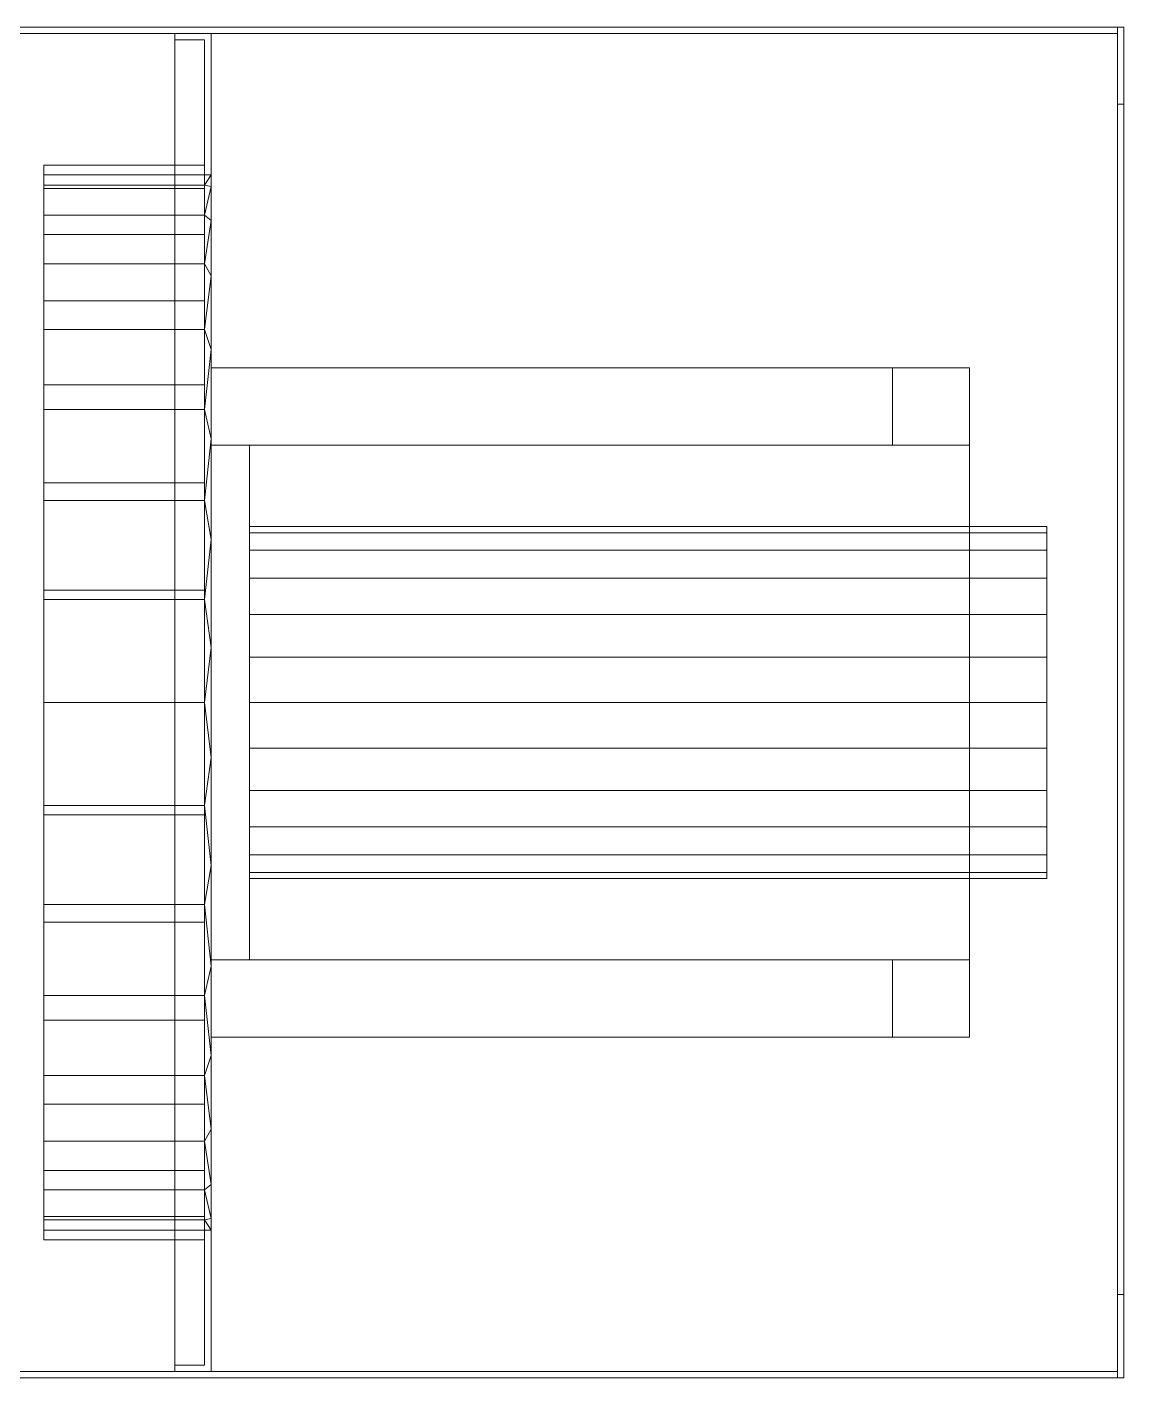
# Model space of a CAD drawing. Header units: inches. Extents: x -3354 to -3, y -8 to 1149.
# Drawn here: x -2334.05 to -2312.73, y 635.66 to 661.91 of the extents above; entities that cross this region are included whole.
import ezdxf

# ---------------------------------------------------------------- set-up
doc = ezdxf.new("R2010")
doc.units = ezdxf.units.IN
doc.header["$MEASUREMENT"] = 0
doc.layers.add('M-EQPM', color=50, linetype='Continuous', lineweight=13)

# ---------------------------------------------------------------- blocks, each defined once
blk = doc.blocks.new('SidewallProp-Exh-Reverse - SBE1-20--481161-01 - Lower Parking Level')
at = {"layer": 'M-EQPM', "color": 8}
mesh = blk.add_polyface(dxfattribs=at)
corners = [(-0.125, 11.268, 26.125), (-0.125, -20.732, 26.125), (26.125, -20.732, 26.125), (26.125, 11.268, 26.125)]
mesh.append_faces([[corners[k] for k in face] for face in [(0, 1, 2, 3)]], dxfattribs={"color": 8})
mesh = blk.add_polyface(dxfattribs=at)
corners = [(26.125, 11.268, -0.125), (26.125, -20.732, -0.125), (-0.125, -20.732, -0.125), (-0.125, 11.268, -0.125)]
mesh.append_faces([[corners[k] for k in face] for face in [(0, 1, 2, 3)]], dxfattribs={"color": 8})
mesh = blk.add_polyface(dxfattribs=at)
corners = [(-0.125, 11.268, -0.125), (-0.125, -20.732, -0.125), (-0.125, -20.732, 26.125), (-0.125, 11.268, 26.125)]
mesh.append_faces([[corners[k] for k in face] for face in [(0, 1, 2, 3)]], dxfattribs={"color": 8})
mesh = blk.add_polyface(dxfattribs=at)
corners = [(0, 11.268, 26), (0, -20.732, 26), (0, -20.732), (0, 11.268)]
mesh.append_faces([[corners[k] for k in face] for face in [(0, 1, 2, 3)]], dxfattribs={"color": 8})
mesh = blk.add_polyface(dxfattribs=at)
corners = [(0, 11.268), (0, -20.732), (26, -20.732), (26, 11.268)]
mesh.append_faces([[corners[k] for k in face] for face in [(0, 1, 2, 3)]], dxfattribs={"color": 8})
mesh = blk.add_polyface(dxfattribs=at)
corners = [(26, 11.268, 26), (26, -20.732, 26), (0, -20.732, 26), (0, 11.268, 26)]
mesh.append_faces([[corners[k] for k in face] for face in [(0, 1, 2, 3)]], dxfattribs={"color": 8})
mesh = blk.add_polyface(dxfattribs=at)
corners = [(26, 11.268), (26, -20.732), (26, -20.732, 26), (26, 11.268, 26)]
mesh.append_faces([[corners[k] for k in face] for face in [(0, 1, 2, 3)]], dxfattribs={"color": 8})
mesh = blk.add_polyface(dxfattribs=at)
corners = [(26.125, 11.268, 26.125), (26.125, -20.732, 26.125), (26.125, -20.732, -0.125), (26.125, 11.268, -0.125)]
mesh.append_faces([[corners[k] for k in face] for face in [(0, 1, 2, 3)]], dxfattribs={"color": 8})
mesh = blk.add_polyface(dxfattribs=at)
corners = [(13, 0.143, 2.5), (10.817, 0.143, 2.729), (8.729, 0.143, 3.408), (6.828, 0.143, 4.505), (5.197, 0.143, 5.974), (3.907, 0.143, 7.75), (3.014, 0.143, 9.755), (2.558, 0.143, 11.902), (2.558, 0.143, 14.098), (3.014, 0.143, 16.245), (3.907, 0.143, 18.25), (5.197, 0.143, 20.026), (6.828, 0.143, 21.495), (8.729, 0.143, 22.592), (10.817, 0.143, 23.271), (13, 0.143, 23.5), (13, 0.143, 23.25), (11, 0.143, 23.053), (9.077, 0.143, 22.47), (7.305, 0.143, 21.522), (5.752, 0.143, 20.247), (4.477, 0.143, 18.694), (3.53, 0.143, 16.922), (2.947, 0.143, 14.999), (2.75, 0.143, 13), (2.947, 0.143, 11.001), (3.53, 0.143, 9.078), (4.477, 0.143, 7.306), (5.752, 0.143, 5.753), (7.305, 0.143, 4.478), (9.077, 0.143, 3.53), (11, 0.143, 2.947), (13, 0.143, 2.75)]
mesh.append_faces([[corners[k] for k in face] for face in [(13, 18, 19, 12), (18, 13, 14, 17), (12, 19, 20, 11), (23, 8, 9, 22), (11, 20, 21, 10), (10, 21, 22, 9)]], dxfattribs={"vtx0": -1, "vtx2": -1, "color": 8})
mesh.append_faces([[corners[k] for k in face] for face in [(23, 24, 8)]], dxfattribs={"vtx1": -1, "vtx2": -1, "color": 8})
mesh.append_faces([[corners[k] for k in face] for face in [(30, 31, 1, 2), (29, 30, 2, 3), (28, 29, 3, 4), (27, 28, 4, 5), (26, 27, 5, 6), (25, 26, 6, 7), (24, 25, 7, 8)]], dxfattribs={"vtx1": -1, "vtx3": -1, "color": 8})
mesh.append_faces([[corners[k] for k in face] for face in [(15, 16, 17, 14)]], dxfattribs={"vtx2": -1, "color": 8})
mesh.append_faces([[corners[k] for k in face] for face in [(31, 32, 0, 1)]], dxfattribs={"vtx3": -1, "color": 8})
mesh = blk.add_polyface(dxfattribs=at)
corners = [(13, 0.143, 23.5), (10.817, 0.143, 23.271), (8.729, 0.143, 22.592), (6.828, 0.143, 21.495), (5.197, 0.143, 20.026), (3.907, 0.143, 18.25), (3.014, 0.143, 16.245), (2.558, 0.143, 14.098), (2.558, 0.143, 11.902), (3.014, 0.143, 9.755), (3.907, 0.143, 7.75), (5.197, 0.143, 5.974), (6.828, 0.143, 4.505), (8.729, 0.143, 3.408), (10.817, 0.143, 2.729), (13, 0.143, 2.5), (13, -2.982, 2.5), (10.817, -2.982, 2.729), (8.729, -2.982, 3.408), (6.828, -2.982, 4.505), (5.197, -2.982, 5.974), (3.907, -2.982, 7.75), (3.014, -2.982, 9.755), (2.558, -2.982, 11.902), (2.558, -2.982, 14.098), (3.014, -2.982, 16.245), (3.907, -2.982, 18.25), (5.197, -2.982, 20.026), (6.828, -2.982, 21.495), (8.729, -2.982, 22.592), (10.817, -2.982, 23.271), (13, -2.982, 23.5)]
mesh.append_faces([[corners[k] for k in face] for face in [(17, 14, 15, 16)]], dxfattribs={"vtx0": -1, "color": 8})
mesh.append_faces([[corners[k] for k in face] for face in [(24, 7, 8, 23), (22, 9, 10, 21), (21, 10, 11, 20), (18, 13, 14, 17), (19, 12, 13, 18), (20, 11, 12, 19)]], dxfattribs={"vtx0": -1, "vtx2": -1, "color": 8})
mesh.append_faces([[corners[k] for k in face] for face in [(0, 1, 30, 31)]], dxfattribs={"vtx1": -1, "color": 8})
mesh.append_faces([[corners[k] for k in face] for face in [(1, 2, 29, 30), (2, 3, 28, 29), (4, 5, 26, 27), (5, 6, 25, 26), (3, 4, 27, 28), (6, 7, 24, 25), (8, 9, 22, 23)]], dxfattribs={"vtx1": -1, "vtx3": -1, "color": 8})
mesh = blk.add_polyface(dxfattribs=at)
corners = [(13, 0.143, 23.25), (13, -2.982, 23.25), (11, -2.982, 23.053), (9.077, -2.982, 22.47), (7.305, -2.982, 21.522), (5.752, -2.982, 20.247), (4.477, -2.982, 18.694), (3.53, -2.982, 16.922), (2.947, -2.982, 14.999), (2.75, -2.982, 13), (2.947, -2.982, 11.001), (3.53, -2.982, 9.078), (4.477, -2.982, 7.306), (5.752, -2.982, 5.753), (7.305, -2.982, 4.478), (9.077, -2.982, 3.53), (11, -2.982, 2.947), (13, -2.982, 2.75), (13, 0.143, 2.75), (11, 0.143, 2.947), (9.077, 0.143, 3.53), (7.305, 0.143, 4.478), (5.752, 0.143, 5.753), (4.477, 0.143, 7.306), (3.53, 0.143, 9.078), (2.947, 0.143, 11.001), (2.75, 0.143, 13), (2.947, 0.143, 14.999), (3.53, 0.143, 16.922), (4.477, 0.143, 18.694), (5.752, 0.143, 20.247), (7.305, 0.143, 21.522), (9.077, 0.143, 22.47), (11, 0.143, 23.053)]
mesh.append_faces([[corners[k] for k in face] for face in [(2, 33, 0, 1)]], dxfattribs={"vtx0": -1, "color": 8})
mesh.append_faces([[corners[k] for k in face] for face in [(3, 32, 33, 2), (4, 31, 32, 3), (6, 29, 30, 5), (7, 28, 29, 6), (5, 30, 31, 4), (8, 27, 28, 7), (27, 8, 9, 26)]], dxfattribs={"vtx0": -1, "vtx2": -1, "color": 8})
mesh.append_faces([[corners[k] for k in face] for face in [(18, 19, 16, 17)]], dxfattribs={"vtx1": -1, "color": 8})
mesh.append_faces([[corners[k] for k in face] for face in [(23, 24, 11, 12), (22, 23, 12, 13), (19, 20, 15, 16), (20, 21, 14, 15), (21, 22, 13, 14), (9, 10, 25, 26), (24, 25, 10, 11)]], dxfattribs={"vtx1": -1, "vtx3": -1, "color": 8})
mesh = blk.add_polyface(dxfattribs=at)
corners = [(13, -2.982, 23.25), (13, 0.143, 23.25), (15, 0.143, 23.053), (16.923, 0.143, 22.47), (18.695, 0.143, 21.522), (20.248, 0.143, 20.247), (21.523, 0.143, 18.694), (22.47, 0.143, 16.922), (23.053, 0.143, 14.999), (23.25, 0.143, 13), (23.053, 0.143, 11.001), (22.47, 0.143, 9.078), (21.523, 0.143, 7.306), (20.248, 0.143, 5.753), (18.695, 0.143, 4.478), (16.923, 0.143, 3.53), (15, 0.143, 2.947), (13, 0.143, 2.75), (13, -2.982, 2.75), (15, -2.982, 2.947), (16.923, -2.982, 3.53), (18.695, -2.982, 4.478), (20.248, -2.982, 5.753), (21.523, -2.982, 7.306), (22.47, -2.982, 9.078), (23.053, -2.982, 11.001), (23.25, -2.982, 13), (23.053, -2.982, 14.999), (22.47, -2.982, 16.922), (21.523, -2.982, 18.694), (20.248, -2.982, 20.247), (18.695, -2.982, 21.522), (16.923, -2.982, 22.47), (15, -2.982, 23.053)]
mesh.append_faces([[corners[k] for k in face] for face in [(19, 16, 17, 18)]], dxfattribs={"vtx0": -1, "color": 8})
mesh.append_faces([[corners[k] for k in face] for face in [(20, 15, 16, 19), (21, 14, 15, 20), (23, 12, 13, 22), (24, 11, 12, 23), (22, 13, 14, 21), (25, 10, 11, 24), (10, 25, 26, 9), (27, 8, 9, 26), (7, 28, 29, 6)]], dxfattribs={"vtx0": -1, "vtx2": -1, "color": 8})
mesh.append_faces([[corners[k] for k in face] for face in [(1, 2, 33, 0)]], dxfattribs={"vtx1": -1, "color": 8})
mesh.append_faces([[corners[k] for k in face] for face in [(5, 6, 29, 30), (2, 3, 32, 33), (3, 4, 31, 32), (4, 5, 30, 31), (27, 28, 7, 8)]], dxfattribs={"vtx1": -1, "vtx3": -1, "color": 8})
mesh = blk.add_polyface(dxfattribs=at)
corners = [(13, 0.143, 23.25), (13, 0.143, 23.5), (15.183, 0.143, 23.271), (17.271, 0.143, 22.592), (19.172, 0.143, 21.495), (20.803, 0.143, 20.026), (22.093, 0.143, 18.25), (22.986, 0.143, 16.245), (23.442, 0.143, 14.098), (23.442, 0.143, 11.902), (22.986, 0.143, 9.755), (22.093, 0.143, 7.75), (20.803, 0.143, 5.974), (19.172, 0.143, 4.505), (17.271, 0.143, 3.408), (15.183, 0.143, 2.729), (13, 0.143, 2.5), (13, 0.143, 2.75), (15, 0.143, 2.947), (16.923, 0.143, 3.53), (18.695, 0.143, 4.478), (20.248, 0.143, 5.753), (21.523, 0.143, 7.306), (22.47, 0.143, 9.078), (23.053, 0.143, 11.001), (23.25, 0.143, 13), (23.053, 0.143, 14.999), (22.47, 0.143, 16.922), (21.523, 0.143, 18.694), (20.248, 0.143, 20.247), (18.695, 0.143, 21.522), (16.923, 0.143, 22.47), (15, 0.143, 23.053)]
mesh.append_faces([[corners[k] for k in face] for face in [(18, 15, 16, 17)]], dxfattribs={"vtx0": -1, "color": 8})
mesh.append_faces([[corners[k] for k in face] for face in [(28, 6, 27)]], dxfattribs={"vtx0": -1, "vtx1": -1, "color": 8})
mesh.append_faces([[corners[k] for k in face] for face in [(11, 22, 23, 10), (22, 11, 12, 21), (21, 12, 13, 20), (24, 9, 10, 23), (15, 18, 19, 14), (20, 13, 14, 19), (9, 24, 25, 8), (8, 25, 26, 7), (7, 26, 27, 6)]], dxfattribs={"vtx0": -1, "vtx2": -1, "color": 8})
mesh.append_faces([[corners[k] for k in face] for face in [(5, 6, 28, 29), (29, 30, 4, 5), (30, 31, 3, 4), (31, 32, 2, 3)]], dxfattribs={"vtx1": -1, "vtx3": -1, "color": 8})
mesh.append_faces([[corners[k] for k in face] for face in [(32, 0, 1, 2)]], dxfattribs={"vtx3": -1, "color": 8})
mesh = blk.add_polyface(dxfattribs=at)
corners = [(13, 0.143, 2.5), (15.183, 0.143, 2.729), (17.271, 0.143, 3.408), (19.172, 0.143, 4.505), (20.803, 0.143, 5.974), (22.093, 0.143, 7.75), (22.986, 0.143, 9.755), (23.442, 0.143, 11.902), (23.442, 0.143, 14.098), (22.986, 0.143, 16.245), (22.093, 0.143, 18.25), (20.803, 0.143, 20.026), (19.172, 0.143, 21.495), (17.271, 0.143, 22.592), (15.183, 0.143, 23.271), (13, 0.143, 23.5), (13, -2.982, 23.5), (15.183, -2.982, 23.271), (17.271, -2.982, 22.592), (19.172, -2.982, 21.495), (20.803, -2.982, 20.026), (22.093, -2.982, 18.25), (22.986, -2.982, 16.245), (23.442, -2.982, 14.098), (23.442, -2.982, 11.902), (22.986, -2.982, 9.755), (22.093, -2.982, 7.75), (20.803, -2.982, 5.974), (19.172, -2.982, 4.505), (17.271, -2.982, 3.408), (15.183, -2.982, 2.729), (13, -2.982, 2.5)]
mesh.append_faces([[corners[k] for k in face] for face in [(17, 14, 15, 16)]], dxfattribs={"vtx0": -1, "color": 8})
mesh.append_faces([[corners[k] for k in face] for face in [(21, 10, 11, 20), (23, 8, 9, 22), (18, 13, 14, 17), (19, 12, 13, 18), (20, 11, 12, 19)]], dxfattribs={"vtx0": -1, "vtx2": -1, "color": 8})
mesh.append_faces([[corners[k] for k in face] for face in [(0, 1, 30, 31)]], dxfattribs={"vtx1": -1, "color": 8})
mesh.append_faces([[corners[k] for k in face] for face in [(1, 2, 29, 30), (2, 3, 28, 29), (4, 5, 26, 27), (5, 6, 25, 26), (3, 4, 27, 28), (6, 7, 24, 25), (23, 24, 7, 8), (9, 10, 21, 22)]], dxfattribs={"vtx1": -1, "vtx3": -1, "color": 8})
mesh = blk.add_polyface(dxfattribs=at)
corners = [(26, -2.405), (0, -2.405), (0, -2.405, 26), (26, -2.405, 26), (0.125, -2.405, 25.875), (0.125, -2.405, 0.125), (25.875, -2.405, 0.125), (25.875, -2.405, 25.875)]
mesh.append_faces([[corners[k] for k in face] for face in [(3, 7, 4, 2), (2, 4, 5, 1)]], dxfattribs={"vtx0": -1, "vtx2": -1, "color": 8})
mesh.append_faces([[corners[k] for k in face] for face in [(6, 7, 3, 0), (5, 6, 0, 1)]], dxfattribs={"vtx1": -1, "vtx3": -1, "color": 8})
mesh = blk.add_polyface(dxfattribs=at)
corners = [(26, -3.107, 26), (26, -2.405, 26), (0, -2.405, 26), (0, -3.107, 26)]
mesh.append_faces([[corners[k] for k in face] for face in [(0, 1, 2, 3)]], dxfattribs={"color": 8})
mesh = blk.add_polyface(dxfattribs=at)
corners = [(0, -3.107, 26), (0, -2.405, 26), (0, -2.405), (0, -3.107)]
mesh.append_faces([[corners[k] for k in face] for face in [(0, 1, 2, 3)]], dxfattribs={"color": 8})
mesh = blk.add_polyface(dxfattribs=at)
corners = [(0, -3.107), (0, -2.405), (26, -2.405), (26, -3.107)]
mesh.append_faces([[corners[k] for k in face] for face in [(0, 1, 2, 3)]], dxfattribs={"color": 8})
mesh = blk.add_polyface(dxfattribs=at)
corners = [(0.125, -2.982, 0.125), (0.125, -2.405, 0.125), (0.125, -2.405, 25.875), (0.125, -2.982, 25.875)]
mesh.append_faces([[corners[k] for k in face] for face in [(0, 1, 2, 3)]], dxfattribs={"color": 8})
mesh = blk.add_polyface(dxfattribs=at)
corners = [(25.875, -2.982, 0.125), (25.875, -2.405, 0.125), (0.125, -2.405, 0.125), (0.125, -2.982, 0.125)]
mesh.append_faces([[corners[k] for k in face] for face in [(0, 1, 2, 3)]], dxfattribs={"color": 8})
mesh = blk.add_polyface(dxfattribs=at)
corners = [(0.125, -2.982, 25.875), (0.125, -2.405, 25.875), (25.875, -2.405, 25.875), (25.875, -2.982, 25.875)]
mesh.append_faces([[corners[k] for k in face] for face in [(0, 1, 2, 3)]], dxfattribs={"color": 8})
mesh = blk.add_polyface(dxfattribs=at)
corners = [(25.875, -2.982, 25.875), (25.875, -2.405, 25.875), (25.875, -2.405, 0.125), (25.875, -2.982, 0.125)]
mesh.append_faces([[corners[k] for k in face] for face in [(0, 1, 2, 3)]], dxfattribs={"color": 8})
mesh = blk.add_polyface(dxfattribs=at)
corners = [(26, -3.107), (26, -2.405), (26, -2.405, 26), (26, -3.107, 26)]
mesh.append_faces([[corners[k] for k in face] for face in [(0, 1, 2, 3)]], dxfattribs={"color": 8})
mesh = blk.add_polyface(dxfattribs=at)
corners = [(26, -3.107), (26, -3.107, 26), (0, -3.107, 26), (0, -3.107), (23.25, -3.107, 13), (23.026, -3.107, 10.869), (22.364, -3.107, 8.831), (21.292, -3.107, 6.975), (19.859, -3.107, 5.383), (18.125, -3.107, 4.123), (16.167, -3.107, 3.252), (14.071, -3.107, 2.806), (11.929, -3.107, 2.806), (9.833, -3.107, 3.252), (7.875, -3.107, 4.123), (6.141, -3.107, 5.383), (4.708, -3.107, 6.975), (3.636, -3.107, 8.831), (2.974, -3.107, 10.869), (2.75, -3.107, 13), (2.974, -3.107, 15.131), (3.636, -3.107, 17.169), (4.708, -3.107, 19.025), (6.141, -3.107, 20.617), (7.875, -3.107, 21.877), (9.833, -3.107, 22.748), (11.929, -3.107, 23.194), (14.071, -3.107, 23.194), (16.167, -3.107, 22.748), (18.125, -3.107, 21.877), (19.859, -3.107, 20.617), (21.292, -3.107, 19.025), (22.364, -3.107, 17.169), (23.026, -3.107, 15.131)]
mesh.append_faces([[corners[k] for k in face] for face in [(8, 0, 7), (13, 3, 12), (32, 1, 31), (29, 1, 28), (21, 2, 20), (23, 2, 22)]], dxfattribs={"vtx0": -1, "vtx1": -1, "color": 8})
mesh.append_faces([[corners[k] for k in face] for face in [(0, 8, 9), (0, 10, 11), (12, 3, 0, 11), (3, 13, 14), (3, 18, 19), (1, 29, 30), (2, 24, 25)]], dxfattribs={"vtx0": -1, "vtx2": -1, "color": 8})
mesh.append_faces([[corners[k] for k in face] for face in [(9, 10, 0), (6, 7, 0), (5, 6, 0), (14, 15, 3), (17, 18, 3), (16, 17, 3), (15, 16, 3), (32, 33, 1), (30, 31, 1), (27, 28, 1), (33, 4, 1), (21, 22, 2), (25, 26, 2), (23, 24, 2)]], dxfattribs={"vtx1": -1, "vtx2": -1, "color": 8})
mesh.append_faces([[corners[k] for k in face] for face in [(4, 5, 0, 1), (26, 27, 1, 2), (19, 20, 2, 3)]], dxfattribs={"vtx1": -1, "vtx3": -1, "color": 8})
mesh = blk.add_polyface(dxfattribs=at)
corners = [(0.125, -2.982, 25.875), (25.875, -2.982, 25.875), (25.875, -2.982, 0.125), (0.125, -2.982, 0.125), (13, -2.982, 23.5), (10.817, -2.982, 23.271), (8.729, -2.982, 22.592), (6.828, -2.982, 21.495), (5.197, -2.982, 20.026), (3.907, -2.982, 18.25), (3.014, -2.982, 16.245), (2.558, -2.982, 14.098), (2.558, -2.982, 11.902), (3.014, -2.982, 9.755), (3.907, -2.982, 7.75), (5.197, -2.982, 5.974), (6.828, -2.982, 4.505), (8.729, -2.982, 3.408), (10.817, -2.982, 2.729), (13, -2.982, 2.5), (15.183, -2.982, 2.729), (17.271, -2.982, 3.408), (19.172, -2.982, 4.505), (20.803, -2.982, 5.974), (22.093, -2.982, 7.75), (22.986, -2.982, 9.755), (23.442, -2.982, 11.902), (23.442, -2.982, 14.098), (22.986, -2.982, 16.245), (22.093, -2.982, 18.25), (20.803, -2.982, 20.026), (19.172, -2.982, 21.495), (17.271, -2.982, 22.592), (15.183, -2.982, 23.271)]
mesh.append_faces([[corners[k] for k in face] for face in [(8, 0, 7), (33, 1, 32), (14, 3, 13), (17, 3, 16), (25, 2, 24), (23, 2, 22)]], dxfattribs={"vtx0": -1, "vtx1": -1, "color": 8})
mesh.append_faces([[corners[k] for k in face] for face in [(0, 5, 6), (0, 10, 11), (0, 8, 9), (0, 9, 10), (0, 11, 12, 3), (1, 33, 4), (1, 30, 31), (1, 27, 28), (1, 28, 29), (1, 29, 30), (3, 12, 13), (3, 14, 15), (3, 17, 18), (2, 23, 24), (2, 25, 26), (2, 21, 22)]], dxfattribs={"vtx0": -1, "vtx2": -1, "color": 8})
mesh.append_faces([[corners[k] for k in face] for face in [(6, 7, 0), (31, 32, 1), (15, 16, 3), (18, 19, 3), (20, 21, 2)]], dxfattribs={"vtx1": -1, "vtx2": -1, "color": 8})
mesh.append_faces([[corners[k] for k in face] for face in [(4, 5, 0, 1), (26, 27, 1, 2), (19, 20, 2, 3)]], dxfattribs={"vtx1": -1, "vtx3": -1, "color": 8})
mesh = blk.add_polyface(dxfattribs=at)
corners = [(2.75, -2.982, 13), (2.75, -3.107, 13), (2.974, -3.107, 10.869), (3.636, -3.107, 8.831), (4.708, -3.107, 6.975), (6.141, -3.107, 5.383), (7.875, -3.107, 4.123), (9.833, -3.107, 3.252), (11.929, -3.107, 2.806), (14.071, -3.107, 2.806), (16.167, -3.107, 3.252), (18.125, -3.107, 4.123), (19.859, -3.107, 5.383), (21.292, -3.107, 6.975), (22.364, -3.107, 8.831), (23.026, -3.107, 10.869), (23.25, -3.107, 13), (23.25, -2.982, 13), (23.053, -2.982, 11.001), (22.47, -2.982, 9.078), (21.523, -2.982, 7.306), (20.248, -2.982, 5.753), (18.695, -2.982, 4.478), (16.923, -2.982, 3.53), (15, -2.982, 2.947), (13, -2.982, 2.75), (11, -2.982, 2.947), (9.077, -2.982, 3.53), (7.305, -2.982, 4.478), (5.752, -2.982, 5.753), (4.477, -2.982, 7.306), (3.53, -2.982, 9.078), (2.947, -2.982, 11.001)]
mesh.append_faces([[corners[k] for k in face] for face in [(31, 3, 30), (30, 4, 29), (5, 29, 4), (25, 9, 24), (22, 12, 21), (11, 23, 10), (10, 24, 9), (15, 19, 14), (16, 18, 15)]], dxfattribs={"vtx0": -1, "vtx1": -1, "color": 8})
mesh.append_faces([[corners[k] for k in face] for face in [(6, 27, 28), (7, 26, 27), (30, 3, 4), (32, 1, 2), (31, 2, 3), (26, 7, 8), (28, 5, 6), (27, 6, 7), (8, 25, 26), (11, 22, 23), (14, 19, 20), (21, 12, 13)]], dxfattribs={"vtx0": -1, "vtx2": -1, "color": 8})
mesh.append_faces([[corners[k] for k in face] for face in [(0, 1, 32)]], dxfattribs={"vtx1": -1, "color": 8})
mesh.append_faces([[corners[k] for k in face] for face in [(31, 32, 2), (28, 29, 5), (23, 24, 10), (20, 21, 13), (18, 19, 15), (11, 12, 22), (13, 14, 20), (8, 9, 25)]], dxfattribs={"vtx1": -1, "vtx2": -1, "color": 8})
mesh.append_faces([[corners[k] for k in face] for face in [(16, 17, 18)]], dxfattribs={"vtx2": -1, "color": 8})
mesh = blk.add_polyface(dxfattribs=at)
corners = [(2.75, -3.107, 13), (2.75, -2.982, 13), (2.947, -2.982, 14.999), (3.53, -2.982, 16.922), (4.477, -2.982, 18.694), (5.752, -2.982, 20.247), (7.305, -2.982, 21.522), (9.077, -2.982, 22.47), (11, -2.982, 23.053), (13, -2.982, 23.25), (15, -2.982, 23.053), (16.923, -2.982, 22.47), (18.695, -2.982, 21.522), (20.248, -2.982, 20.247), (21.523, -2.982, 18.694), (22.47, -2.982, 16.922), (23.053, -2.982, 14.999), (23.25, -2.982, 13), (23.25, -3.107, 13), (23.026, -3.107, 15.131), (22.364, -3.107, 17.169), (21.292, -3.107, 19.025), (19.859, -3.107, 20.617), (18.125, -3.107, 21.877), (16.167, -3.107, 22.748), (14.071, -3.107, 23.194), (11.929, -3.107, 23.194), (9.833, -3.107, 22.748), (7.875, -3.107, 21.877), (6.141, -3.107, 20.617), (4.708, -3.107, 19.025), (3.636, -3.107, 17.169), (2.974, -3.107, 15.131)]
mesh.append_faces([[corners[k] for k in face] for face in [(15, 20, 14), (14, 21, 13), (22, 13, 21), (7, 28, 6), (6, 29, 5), (27, 8, 26), (29, 6, 28), (32, 3, 31), (0, 2, 32)]], dxfattribs={"vtx0": -1, "vtx1": -1, "color": 8})
mesh.append_faces([[corners[k] for k in face] for face in [(23, 11, 12), (24, 10, 11), (14, 20, 21), (16, 18, 19), (15, 19, 20), (10, 24, 25), (12, 22, 23), (11, 23, 24), (25, 9, 10), (31, 3, 4), (5, 29, 30)]], dxfattribs={"vtx0": -1, "vtx2": -1, "color": 8})
mesh.append_faces([[corners[k] for k in face] for face in [(17, 18, 16)]], dxfattribs={"vtx1": -1, "color": 8})
mesh.append_faces([[corners[k] for k in face] for face in [(15, 16, 19), (12, 13, 22), (8, 9, 26), (7, 8, 27), (4, 5, 30), (2, 3, 32), (27, 28, 7), (30, 31, 4), (25, 26, 9)]], dxfattribs={"vtx1": -1, "vtx2": -1, "color": 8})
mesh.append_faces([[corners[k] for k in face] for face in [(0, 1, 2)]], dxfattribs={"vtx2": -1, "color": 8})
mesh = blk.add_polyface(dxfattribs=at)
corners = [(6.5, -3.107, 1), (6.5, -17.857, 1), (6.5, -17.857, 25), (6.5, -3.107, 25), (6.5, -3.107, 23.5), (6.5, -16.357, 23.5), (6.5, -16.357, 2.5), (6.5, -3.107, 2.5)]
mesh.append_faces([[corners[k] for k in face] for face in [(2, 5, 6, 1)]], dxfattribs={"vtx0": -1, "vtx2": -1, "color": 8})
mesh.append_faces([[corners[k] for k in face] for face in [(3, 4, 5, 2)]], dxfattribs={"vtx2": -1, "color": 8})
mesh.append_faces([[corners[k] for k in face] for face in [(6, 7, 0, 1)]], dxfattribs={"vtx3": -1, "color": 8})
mesh = blk.add_polyface(dxfattribs=at)
corners = [(8, -3.107, 1), (6.5, -3.107, 1), (6.5, -3.107, 2.5), (8, -3.107, 2.5)]
mesh.append_faces([[corners[k] for k in face] for face in [(0, 1, 2, 3)]], dxfattribs={"color": 8})
mesh = blk.add_polyface(dxfattribs=at)
corners = [(8, -3.107, 2.5), (6.5, -3.107, 2.5), (6.5, -16.357, 2.5), (8, -16.357, 2.5)]
mesh.append_faces([[corners[k] for k in face] for face in [(0, 1, 2, 3)]], dxfattribs={"color": 8})
mesh = blk.add_polyface(dxfattribs=at)
corners = [(8, -16.357, 23.5), (6.5, -16.357, 23.5), (6.5, -3.107, 23.5), (8, -3.107, 23.5)]
mesh.append_faces([[corners[k] for k in face] for face in [(0, 1, 2, 3)]], dxfattribs={"color": 8})
mesh = blk.add_polyface(dxfattribs=at)
corners = [(8, -3.107, 23.5), (6.5, -3.107, 23.5), (6.5, -3.107, 25), (8, -3.107, 25)]
mesh.append_faces([[corners[k] for k in face] for face in [(0, 1, 2, 3)]], dxfattribs={"color": 8})
mesh = blk.add_polyface(dxfattribs=at)
corners = [(8, -3.107, 25), (6.5, -3.107, 25), (6.5, -17.857, 25), (8, -17.857, 25)]
mesh.append_faces([[corners[k] for k in face] for face in [(0, 1, 2, 3)]], dxfattribs={"color": 8})
mesh = blk.add_polyface(dxfattribs=at)
corners = [(8, -17.857, 1), (6.5, -17.857, 1), (6.5, -3.107, 1), (8, -3.107, 1)]
mesh.append_faces([[corners[k] for k in face] for face in [(0, 1, 2, 3)]], dxfattribs={"color": 8})
mesh = blk.add_polyface(dxfattribs=at)
corners = [(8, -3.107, 1), (8, -3.107, 2.5), (8, -16.357, 2.5), (8, -16.357, 23.5), (8, -3.107, 23.5), (8, -3.107, 25), (8, -17.857, 25), (8, -17.857, 1)]
mesh.append_faces([[corners[k] for k in face] for face in [(7, 2, 3, 6)]], dxfattribs={"vtx0": -1, "vtx2": -1, "color": 8})
mesh.append_faces([[corners[k] for k in face] for face in [(0, 1, 2, 7)]], dxfattribs={"vtx2": -1, "color": 8})
mesh.append_faces([[corners[k] for k in face] for face in [(3, 4, 5, 6)]], dxfattribs={"vtx3": -1, "color": 8})
mesh = blk.add_polyface(dxfattribs=at)
corners = [(18, -3.107, 1), (18, -17.857, 1), (18, -17.857, 25), (18, -3.107, 25), (18, -3.107, 23.5), (18, -16.357, 23.5), (18, -16.357, 2.5), (18, -3.107, 2.5)]
mesh.append_faces([[corners[k] for k in face] for face in [(2, 5, 6, 1)]], dxfattribs={"vtx0": -1, "vtx2": -1, "color": 8})
mesh.append_faces([[corners[k] for k in face] for face in [(3, 4, 5, 2)]], dxfattribs={"vtx2": -1, "color": 8})
mesh.append_faces([[corners[k] for k in face] for face in [(6, 7, 0, 1)]], dxfattribs={"vtx3": -1, "color": 8})
mesh = blk.add_polyface(dxfattribs=at)
corners = [(19.5, -3.107, 1), (18, -3.107, 1), (18, -3.107, 2.5), (19.5, -3.107, 2.5)]
mesh.append_faces([[corners[k] for k in face] for face in [(0, 1, 2, 3)]], dxfattribs={"color": 8})
mesh = blk.add_polyface(dxfattribs=at)
corners = [(19.5, -3.107, 2.5), (18, -3.107, 2.5), (18, -16.357, 2.5), (19.5, -16.357, 2.5)]
mesh.append_faces([[corners[k] for k in face] for face in [(0, 1, 2, 3)]], dxfattribs={"color": 8})
mesh = blk.add_polyface(dxfattribs=at)
corners = [(19.5, -16.357, 23.5), (18, -16.357, 23.5), (18, -3.107, 23.5), (19.5, -3.107, 23.5)]
mesh.append_faces([[corners[k] for k in face] for face in [(0, 1, 2, 3)]], dxfattribs={"color": 8})
mesh = blk.add_polyface(dxfattribs=at)
corners = [(19.5, -3.107, 23.5), (18, -3.107, 23.5), (18, -3.107, 25), (19.5, -3.107, 25)]
mesh.append_faces([[corners[k] for k in face] for face in [(0, 1, 2, 3)]], dxfattribs={"color": 8})
mesh = blk.add_polyface(dxfattribs=at)
corners = [(19.5, -3.107, 25), (18, -3.107, 25), (18, -17.857, 25), (19.5, -17.857, 25)]
mesh.append_faces([[corners[k] for k in face] for face in [(0, 1, 2, 3)]], dxfattribs={"color": 8})
mesh = blk.add_polyface(dxfattribs=at)
corners = [(19.5, -17.857, 1), (18, -17.857, 1), (18, -3.107, 1), (19.5, -3.107, 1)]
mesh.append_faces([[corners[k] for k in face] for face in [(0, 1, 2, 3)]], dxfattribs={"color": 8})
mesh = blk.add_polyface(dxfattribs=at)
corners = [(19.5, -3.107, 1), (19.5, -3.107, 2.5), (19.5, -16.357, 2.5), (19.5, -16.357, 23.5), (19.5, -3.107, 23.5), (19.5, -3.107, 25), (19.5, -17.857, 25), (19.5, -17.857, 1)]
mesh.append_faces([[corners[k] for k in face] for face in [(7, 2, 3, 6)]], dxfattribs={"vtx0": -1, "vtx2": -1, "color": 8})
mesh.append_faces([[corners[k] for k in face] for face in [(0, 1, 2, 7)]], dxfattribs={"vtx2": -1, "color": 8})
mesh.append_faces([[corners[k] for k in face] for face in [(3, 4, 5, 6)]], dxfattribs={"vtx3": -1, "color": 8})
mesh = blk.add_polyface(dxfattribs=at)
corners = [(18, -3.857, 8.083), (8, -3.857, 8.083), (8, -3.857, 9.583), (18, -3.857, 9.583)]
mesh.append_faces([[corners[k] for k in face] for face in [(0, 1, 2, 3)]], dxfattribs={"color": 8})
mesh = blk.add_polyface(dxfattribs=at)
corners = [(18, -17.857, 9.583), (18, -3.857, 9.583), (8, -3.857, 9.583), (8, -17.857, 9.583)]
mesh.append_faces([[corners[k] for k in face] for face in [(0, 1, 2, 3)]], dxfattribs={"color": 8})
mesh = blk.add_polyface(dxfattribs=at)
corners = [(8, -17.857, 9.583), (8, -3.857, 9.583), (8, -3.857, 8.083), (8, -17.857, 8.083)]
mesh.append_faces([[corners[k] for k in face] for face in [(0, 1, 2, 3)]], dxfattribs={"color": 8})
mesh = blk.add_polyface(dxfattribs=at)
corners = [(8, -17.857, 8.083), (8, -3.857, 8.083), (18, -3.857, 8.083), (18, -17.857, 8.083)]
mesh.append_faces([[corners[k] for k in face] for face in [(0, 1, 2, 3)]], dxfattribs={"color": 8})
at = {"layer": 'M-EQPM', "color": 107}
mesh = blk.add_polyface(dxfattribs=at)
corners = [(16.417, -3.857, 13), (16.3, -3.857, 12.116), (15.959, -3.857, 11.292), (15.416, -3.857, 10.584), (14.708, -3.857, 10.041), (13.884, -3.857, 9.7), (13, -3.857, 9.583), (12.116, -3.857, 9.7), (11.292, -3.857, 10.041), (10.584, -3.857, 10.584), (10.041, -3.857, 11.292), (9.7, -3.857, 12.116), (9.583, -3.857, 13), (9.7, -3.857, 13.884), (10.041, -3.857, 14.708), (10.584, -3.857, 15.416), (11.292, -3.857, 15.959), (12.116, -3.857, 16.3), (13, -3.857, 16.417), (13.884, -3.857, 16.3), (14.708, -3.857, 15.959), (15.416, -3.857, 15.416), (15.959, -3.857, 14.708), (16.3, -3.857, 13.884)]
mesh.append_faces([[corners[k] for k in face] for face in [(9, 7, 8), (5, 3, 4), (3, 1, 2), (15, 13, 14), (13, 11, 12)]], dxfattribs={"vtx0": -1, "color": 107})
mesh.append_faces([[corners[k] for k in face] for face in [(10, 3, 7, 9)]], dxfattribs={"vtx0": -1, "vtx1": -1, "vtx2": -1, "color": 107})
mesh.append_faces([[corners[k] for k in face] for face in [(3, 10, 22, 1), (22, 13, 17, 19)]], dxfattribs={"vtx0": -1, "vtx1": -1, "vtx2": -1, "vtx3": -1, "color": 107})
mesh.append_faces([[corners[k] for k in face] for face in [(22, 10, 11, 13)]], dxfattribs={"vtx0": -1, "vtx2": -1, "vtx3": -1, "color": 107})
mesh.append_faces([[corners[k] for k in face] for face in [(21, 22, 19, 20)]], dxfattribs={"vtx1": -1, "color": 107})
mesh.append_faces([[corners[k] for k in face] for face in [(23, 0, 1, 22), (17, 18, 19)]], dxfattribs={"vtx2": -1, "color": 107})
mesh.append_faces([[corners[k] for k in face] for face in [(5, 6, 7, 3), (15, 16, 17, 13)]], dxfattribs={"vtx2": -1, "vtx3": -1, "color": 107})
mesh = blk.add_polyface(dxfattribs=at)
corners = [(9.583, -19.357, 13), (9.7, -19.357, 13.884), (10.041, -19.357, 14.708), (10.584, -19.357, 15.416), (11.292, -19.357, 15.959), (12.116, -19.357, 16.3), (13, -19.357, 16.417), (13.884, -19.357, 16.3), (14.708, -19.357, 15.959), (15.416, -19.357, 15.416), (15.959, -19.357, 14.708), (16.3, -19.357, 13.884), (16.417, -19.357, 13), (16.417, -3.857, 13), (16.3, -3.857, 13.884), (15.959, -3.857, 14.708), (15.416, -3.857, 15.416), (14.708, -3.857, 15.959), (13.884, -3.857, 16.3), (13, -3.857, 16.417), (12.116, -3.857, 16.3), (11.292, -3.857, 15.959), (10.584, -3.857, 15.416), (10.041, -3.857, 14.708), (9.7, -3.857, 13.884), (9.583, -3.857, 13)]
mesh.append_faces([[corners[k] for k in face] for face in [(1, 24, 25, 0)]], dxfattribs={"vtx0": -1, "color": 107})
mesh.append_faces([[corners[k] for k in face] for face in [(11, 14, 15, 10), (10, 15, 16, 9), (8, 17, 18, 7), (9, 16, 17, 8), (7, 18, 19, 6), (5, 20, 21, 4), (4, 21, 22, 3), (2, 23, 24, 1), (3, 22, 23, 2), (20, 5, 6, 19)]], dxfattribs={"vtx0": -1, "vtx2": -1, "color": 107})
mesh.append_faces([[corners[k] for k in face] for face in [(12, 13, 14, 11)]], dxfattribs={"vtx2": -1, "color": 107})
mesh = blk.add_polyface(dxfattribs=at)
corners = [(16.417, -19.357, 13), (16.3, -19.357, 12.116), (15.959, -19.357, 11.292), (15.416, -19.357, 10.584), (14.708, -19.357, 10.041), (13.884, -19.357, 9.7), (13, -19.357, 9.583), (12.116, -19.357, 9.7), (11.292, -19.357, 10.041), (10.584, -19.357, 10.584), (10.041, -19.357, 11.292), (9.7, -19.357, 12.116), (9.583, -19.357, 13), (9.583, -3.857, 13), (9.7, -3.857, 12.116), (10.041, -3.857, 11.292), (10.584, -3.857, 10.584), (11.292, -3.857, 10.041), (12.116, -3.857, 9.7), (13, -3.857, 9.583), (13.884, -3.857, 9.7), (14.708, -3.857, 10.041), (15.416, -3.857, 10.584), (15.959, -3.857, 11.292), (16.3, -3.857, 12.116), (16.417, -3.857, 13)]
mesh.append_faces([[corners[k] for k in face] for face in [(14, 11, 12, 13), (1, 24, 25, 0)]], dxfattribs={"vtx0": -1, "color": 107})
mesh.append_faces([[corners[k] for k in face] for face in [(10, 15, 16, 9), (8, 17, 18, 7), (9, 16, 17, 8), (7, 18, 19, 6), (11, 14, 15, 10), (5, 20, 21, 4), (4, 21, 22, 3), (2, 23, 24, 1), (3, 22, 23, 2), (20, 5, 6, 19)]], dxfattribs={"vtx0": -1, "vtx2": -1, "color": 107})
at = {"layer": 'M-EQPM', "color": 8}
mesh = blk.add_polyface(dxfattribs=at)
corners = [(18, -17.857, 8.083), (18, -3.857, 8.083), (18, -3.857, 9.583), (18, -17.857, 9.583)]
mesh.append_faces([[corners[k] for k in face] for face in [(0, 1, 2, 3)]], dxfattribs={"color": 8})
mesh = blk.add_polyface(dxfattribs=at)
corners = [(8, -16.357, 2.5), (6.5, -16.357, 2.5), (6.5, -16.357, 23.5), (8, -16.357, 23.5)]
mesh.append_faces([[corners[k] for k in face] for face in [(0, 1, 2, 3)]], dxfattribs={"color": 8})
mesh = blk.add_polyface(dxfattribs=at)
corners = [(19.5, -16.357, 2.5), (18, -16.357, 2.5), (18, -16.357, 23.5), (19.5, -16.357, 23.5)]
mesh.append_faces([[corners[k] for k in face] for face in [(0, 1, 2, 3)]], dxfattribs={"color": 8})
mesh = blk.add_polyface(dxfattribs=at)
corners = [(8, -17.857, 25), (6.5, -17.857, 25), (6.5, -17.857, 1), (8, -17.857, 1)]
mesh.append_faces([[corners[k] for k in face] for face in [(0, 1, 2, 3)]], dxfattribs={"color": 8})
mesh = blk.add_polyface(dxfattribs=at)
corners = [(8, -17.857, 9.583), (8, -17.857, 8.083), (18, -17.857, 8.083), (18, -17.857, 9.583)]
mesh.append_faces([[corners[k] for k in face] for face in [(0, 1, 2, 3)]], dxfattribs={"color": 8})
mesh = blk.add_polyface(dxfattribs=at)
corners = [(19.5, -17.857, 25), (18, -17.857, 25), (18, -17.857, 1), (19.5, -17.857, 1)]
mesh.append_faces([[corners[k] for k in face] for face in [(0, 1, 2, 3)]], dxfattribs={"color": 8})
at = {"layer": 'M-EQPM', "color": 107}
mesh = blk.add_polyface(dxfattribs=at)
corners = [(16.417, -19.357, 13), (16.3, -19.357, 13.884), (15.959, -19.357, 14.708), (15.416, -19.357, 15.416), (14.708, -19.357, 15.959), (13.884, -19.357, 16.3), (13, -19.357, 16.417), (12.116, -19.357, 16.3), (11.292, -19.357, 15.959), (10.584, -19.357, 15.416), (10.041, -19.357, 14.708), (9.7, -19.357, 13.884), (9.583, -19.357, 13), (9.7, -19.357, 12.116), (10.041, -19.357, 11.292), (10.584, -19.357, 10.584), (11.292, -19.357, 10.041), (12.116, -19.357, 9.7), (13, -19.357, 9.583), (13.884, -19.357, 9.7), (14.708, -19.357, 10.041), (15.416, -19.357, 10.584), (15.959, -19.357, 11.292), (16.3, -19.357, 12.116)]
mesh.append_faces([[corners[k] for k in face] for face in [(17, 14, 15, 16), (19, 17, 18)]], dxfattribs={"vtx0": -1, "color": 107})
mesh.append_faces([[corners[k] for k in face] for face in [(7, 23, 5, 6)]], dxfattribs={"vtx0": -1, "vtx1": -1, "color": 107})
mesh.append_faces([[corners[k] for k in face] for face in [(21, 11, 14, 17)]], dxfattribs={"vtx0": -1, "vtx1": -1, "vtx2": -1, "vtx3": -1, "color": 107})
mesh.append_faces([[corners[k] for k in face] for face in [(0, 1, 23)]], dxfattribs={"vtx1": -1, "color": 107})
mesh.append_faces([[corners[k] for k in face] for face in [(2, 3, 23, 1)]], dxfattribs={"vtx1": -1, "vtx2": -1, "color": 107})
mesh.append_faces([[corners[k] for k in face] for face in [(7, 8, 9, 23), (9, 10, 11, 23), (3, 4, 5, 23), (21, 22, 23, 11), (19, 20, 21, 17)]], dxfattribs={"vtx2": -1, "vtx3": -1, "color": 107})
mesh.append_faces([[corners[k] for k in face] for face in [(11, 12, 13, 14)]], dxfattribs={"vtx3": -1, "color": 107})
at = {"layer": 'M-EQPM', "color": 8}
mesh = blk.add_polyface(dxfattribs=at)
corners = [(-0.125, -20.732, 26.125), (-0.125, -20.732, -0.125), (26.125, -20.732, -0.125), (26.125, -20.732, 26.125), (0, -20.732, 26), (26, -20.732, 26), (26, -20.732), (0, -20.732)]
mesh.append_faces([[corners[k] for k in face] for face in [(2, 6, 7, 1), (1, 7, 4, 0)]], dxfattribs={"vtx0": -1, "vtx2": -1, "color": 8})
mesh.append_faces([[corners[k] for k in face] for face in [(5, 6, 2, 3), (4, 5, 3, 0)]], dxfattribs={"vtx1": -1, "vtx3": -1, "color": 8})
mesh = blk.add_polyface(dxfattribs=at)
corners = [(26.125, -20.732, 26.125), (26.125, -20.732, -0.125), (-0.125, -20.732, -0.125), (-0.125, -20.732, 26.125), (24.625, -20.732, 24.625), (1.5, -20.732, 24.625), (1.5, -20.732, 1.375), (24.625, -20.732, 1.375)]
mesh.append_faces([[corners[k] for k in face] for face in [(3, 5, 6, 2), (5, 3, 0, 4)]], dxfattribs={"vtx0": -1, "vtx2": -1, "color": 8})
mesh.append_faces([[corners[k] for k in face] for face in [(1, 2, 6, 7), (7, 4, 0, 1)]], dxfattribs={"vtx1": -1, "vtx3": -1, "color": 8})
mesh = blk.add_polyface(dxfattribs=at)
corners = [(26.125, -20.857, 26.125), (26.125, -20.732, 26.125), (-0.125, -20.732, 26.125), (-0.125, -20.857, 26.125)]
mesh.append_faces([[corners[k] for k in face] for face in [(0, 1, 2, 3)]], dxfattribs={"color": 8})
mesh = blk.add_polyface(dxfattribs=at)
corners = [(-0.125, -20.857, 26.125), (-0.125, -20.732, 26.125), (-0.125, -20.732, -0.125), (-0.125, -20.857, -0.125)]
mesh.append_faces([[corners[k] for k in face] for face in [(0, 1, 2, 3)]], dxfattribs={"color": 8})
mesh = blk.add_polyface(dxfattribs=at)
corners = [(-0.125, -20.857, -0.125), (-0.125, -20.732, -0.125), (26.125, -20.732, -0.125), (26.125, -20.857, -0.125)]
mesh.append_faces([[corners[k] for k in face] for face in [(0, 1, 2, 3)]], dxfattribs={"color": 8})
mesh = blk.add_polyface(dxfattribs=at)
corners = [(24.625, -20.857, 1.375), (24.625, -20.732, 1.375), (1.5, -20.732, 1.375), (1.5, -20.857, 1.375)]
mesh.append_faces([[corners[k] for k in face] for face in [(0, 1, 2, 3)]], dxfattribs={"color": 8})
mesh = blk.add_polyface(dxfattribs=at)
corners = [(1.5, -20.857, 1.375), (1.5, -20.732, 1.375), (1.5, -20.732, 24.625), (1.5, -20.857, 24.625)]
mesh.append_faces([[corners[k] for k in face] for face in [(0, 1, 2, 3)]], dxfattribs={"color": 8})
mesh = blk.add_polyface(dxfattribs=at)
corners = [(1.5, -20.857, 24.625), (1.5, -20.732, 24.625), (24.625, -20.732, 24.625), (24.625, -20.857, 24.625)]
mesh.append_faces([[corners[k] for k in face] for face in [(0, 1, 2, 3)]], dxfattribs={"color": 8})
mesh = blk.add_polyface(dxfattribs=at)
corners = [(24.625, -20.857, 24.625), (24.625, -20.732, 24.625), (24.625, -20.732, 1.375), (24.625, -20.857, 1.375)]
mesh.append_faces([[corners[k] for k in face] for face in [(0, 1, 2, 3)]], dxfattribs={"color": 8})
mesh = blk.add_polyface(dxfattribs=at)
corners = [(26.125, -20.857, -0.125), (26.125, -20.732, -0.125), (26.125, -20.732, 26.125), (26.125, -20.857, 26.125)]
mesh.append_faces([[corners[k] for k in face] for face in [(0, 1, 2, 3)]], dxfattribs={"color": 8})
mesh = blk.add_polyface(dxfattribs=at)
corners = [(26.125, -20.857, 26.125), (-0.125, -20.857, 26.125), (-0.125, -20.857, -0.125), (26.125, -20.857, -0.125), (24.625, -20.857, 24.625), (24.625, -20.857, 1.375), (1.5, -20.857, 1.375), (1.5, -20.857, 24.625)]
mesh.append_faces([[corners[k] for k in face] for face in [(0, 4, 5, 3), (3, 5, 6, 2)]], dxfattribs={"vtx0": -1, "vtx2": -1, "color": 8})
mesh.append_faces([[corners[k] for k in face] for face in [(7, 4, 0, 1), (6, 7, 1, 2)]], dxfattribs={"vtx1": -1, "vtx3": -1, "color": 8})

msp = doc.modelspace()

# ---------------------------------------------------------------- block references
at = {"layer": 'M-EQPM', "color": 107, "rotation": 89.99999999999991}
msp.add_blockref('SidewallProp-Exh-Reverse - SBE1-20--481161-01 - Lower Parking Level', (-2333.583, 635.78, 455.75), dxfattribs=at)

doc.saveas('drawing.dxf')
